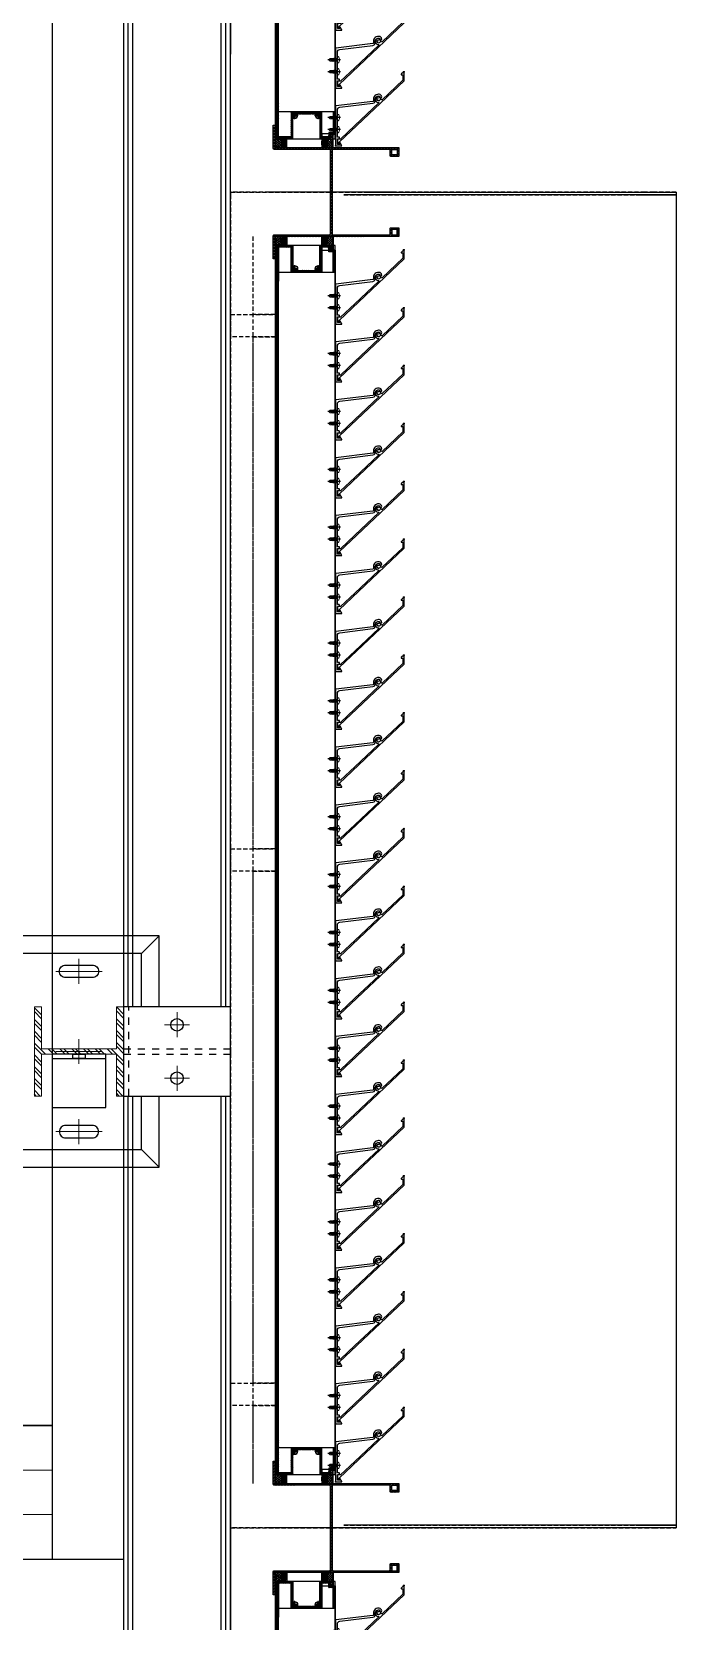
# Model space of a CAD drawing. Header units: millimetres. Extents: x -4391136 to -1798569, y -886572 to -291056.
# Drawn here: x -2494620 to -2493898, y -390521 to -388736 of the extents above; entities that cross this region are included whole.
import ezdxf

# ---------------------------------------------------------------- set-up
doc = ezdxf.new("R2010")
doc.units = ezdxf.units.MM
doc.set_wipeout_variables(frame=1)
for name, pattern in [('CENTER', [50.8, 31.75, -6.35, 6.35, -6.35]), ('XKITLINE00', [0]), ('XKITLINE02', [4, 2, -2]), ('Xref-C-1-PP17-AR-2214-01-B$0$Hidden', [7.1438, 4.7625, -2.3813])]:
    doc.linetypes.add(name, pattern=pattern)
for name, color, linetype in [('000 - STRUCTURE_STEEL_ACCESORIES_HATCH_', 7, 'Continuous'), ('000 - STRUCTURE_STEEL_ACCESORIES_HIDDEN_', 7, 'Continuous'), ('000 - STRUCTURE_STEEL_ACCESORIES_MAIN_COLOR_1', 7, 'Continuous'), ('000 - STRUCTURE_STEEL_FRAMING_CUT_COLOR_4', 7, 'Continuous'), ('000 - STRUCTURE_STEEL_FRAMING_HIDDEN_', 7, 'Continuous'), ('000 - STRUCTURE_STEEL_FRAMING_SUB_COLOR_2', 7, 'Continuous'), ('000 - STRUCTURE_STEEL_FRAMING_WIPEOUT_', 7, 'Continuous'), ('010 - ASPG_ACCESSORIES_MAIN_COLOR_1', 7, 'Continuous'), ('010 - ASPG_EXTR_MAIN_COLOR_2', 7, 'Continuous'), ('010 - ASPG_FRAMING_CUT_COLOR_4', 7, 'Continuous'), ('010 - ASPG_FRAMING_HATCH_', 7, 'Continuous'), ('010 - ASPG_FRAMING_MAIN_COLOR_1', 7, 'Continuous'), ('010 - ASPG_FRAMING_MAIN_COLOR_2', 7, 'Continuous'), ('010 - ASPG_FRAMING_SUB_COLOR_2', 7, 'Continuous'), ('010 - ASPG_FRAMING_WIPEOUT_', 7, 'Continuous'), ('_PP-Dim', 7, 'Continuous'), ('BOLT & SCREW', 7, 'Continuous'), ('Center Line', 7, 'CENTER'), ('Xref-C-1-PP17-AR-2214-01-B$0$A-DETL', 7, 'Continuous'), ('Xref-C-1-PP17-AR-2214-01-B$0$A-DETL-MBND', 7, 'Xref-C-1-PP17-AR-2214-01-B$0$Hidden'), ('Xref-C-1-PP17-AR-2214-01-B$0$A-FLOR-E', 7, 'Continuous'), ('Xref-C-1-PP17-AR-2214-01-B$0$A-FLOR-HRAL', 7, 'Continuous'), ('Xref-C-1-PP17-AR-2214-01-B$0$S-BEAM', 7, 'Continuous'), ('Xref-C-1-PP17-AR-2214-01-B$0$S-COLS', 7, 'Continuous'), ('Xref-C-1-PP17-AR-2214-01-B$0$S-COLS-E', 7, 'Continuous'), ('Xref-C-1-PP17-AR-2214-01-B$0$WALL-E', 7, 'Continuous')]:
    doc.layers.add(name, color=color, linetype=linetype)
for name, color, linetype, plot in [('000 - STRUCTURE_STEEL_FRAMING_DEF_SUB', 7, 'Continuous', False), ('010 - ASPG_EXTR_DEF_SUB', 7, 'Continuous', False), ('010 - ASPG_FASTERN_DEF_SUB', 7, 'Continuous', False), ('010 - ASPG_FRAMING_DEF_SUB', 7, 'Continuous', False)]:
    doc.layers.add(name, color=color, linetype=linetype, plot=plot)
doc.layers.add('12-GRID', color=7, linetype='CENTER', lineweight=13)
doc.layers.add('SCREW', color=7, linetype='Continuous', lineweight=5)
pattern_1 = [(270, (1257419.24324, -520041.6224), (0.65495992507, -1.1344238721), [0.7562825814, -1.5125651628]), (30, (1257419.24324, -520041.6224), (0.65495992936, 1.1344238696), [0.7562825814, -1.5125651628]), (330, (1257419.24324, -520041.6224), (1.30991985442, -2.48e-09), [-1.5125651628, 0.7562825814])]
pattern_2 = [(315, (1257419.4929, -520021.6224), (1.3369313545, 1.3369313545), []), (45, (1257419.4929, -520021.6224), (-1.3369313545, 1.3369313545), [])]
pattern_3 = [(270, (1257419.4425, -520043.9224), (0.65495992507, -1.1344238721), [0.7562825814, -1.5125651628]), (30, (1257419.4425, -520043.9224), (0.65495992936, 1.1344238696), [0.7562825814, -1.5125651628]), (330, (1257419.4425, -520043.9224), (1.30991985442, -2.48e-09), [-1.5125651628, 0.7562825814])]
pattern_4 = [(315, (1257419.1929, -520023.9224), (1.3369313545, 1.3369313545), []), (45, (1257419.1929, -520023.9224), (-1.3369313545, 1.3369313545), [])]

# ---------------------------------------------------------------- blocks, each defined once
blk = doc.blocks.new('Xref-C-1-PP17-AR-2214-01-B$0$DPA_RF_LEDGE - Ledge-27910332-ENTRANCE 2 - LOWER ROOF FLOOR PLAN01-flat-1')
at = {"layer": 'Xref-C-1-PP17-AR-2214-01-B$0$A-DETL-MBND', "color": 7}
for p, q in [((-625, 200), (-625, 600)), ((-625, 600), (-625, 575)), ((-625, 600), (-622, 600)), ((-625, 600), (-622, 600)), ((-622, 575), (-622, 600)), ((-622, 600), (-622, 227)), ((-622, 227), (-622, 600)), ((-622, 600), (-622, 575)), ((-622, 600), (872, 600)), ((-622, 600), (872, 600)), ((-622, 578), (-622, 597)), ((-622, 597), (-622, 227)), ((872, 227), (872, 600)), ((872, 600), (872, 575)), ((872, 600), (875, 600)), ((872, 600), (875, 600)), ((872, 575), (872, 600)), ((872, 600), (872, 227)), ((872, 227), (872, 597)), ((872, 597), (872, 578)), ((875, 575), (875, 600)), ((875, 600), (875, 200)), ((-625, 575), (-625, 565)), ((-622, 555), (-622, 580)), ((-622, 580), (-622, 555)), ((-622, 578), (-622, 557)), ((-622, 557), (-622, 578)), ((-622, 562), (-622, 578)), ((-622, 565), (-622, 575)), ((-622, 575), (-622, 565)), ((872, 555), (872, 580)), ((872, 580), (872, 555)), ((872, 578), (872, 557)), ((872, 557), (872, 578)), ((872, 578), (872, 562)), ((872, 575), (872, 565)), ((872, 565), (872, 575)), ((875, 565), (875, 575)), ((-625, 565), (-625, 100)), ((-622, 227), (-622, 565)), ((-622, 565), (-622, 227)), ((-622, 227), (-622, 562)), ((872, 565), (872, 227)), ((872, 227), (872, 565)), ((872, 562), (872, 227)), ((875, 100), (875, 565)), ((-625, 100), (-625, 200)), ((875, 200), (875, 100)), ((-487.5, 100), (-487.5, 150)), ((-487.5, 150), (-487.5, 125)), ((-462.5, 125), (-462.5, 150)), ((-462.5, 150), (-462.5, 100)), ((112.5, 100), (112.5, 150)), ((112.5, 150), (112.5, 125)), ((137.5, 125), (137.5, 150)), ((137.5, 150), (137.5, 100)), ((712.5, 100.5), (712.5, 150)), ((712.5, 150), (712.5, 125)), ((737.5, 125), (737.5, 150)), ((737.5, 150), (737.5, 100)), ((-575, 125), (-487.5, 125)), ((-575, 125), (825, 125)), ((-462.5, 125), (112.5, 125)), ((137.5, 125), (712.5, 125)), ((737.5, 125), (825, 125)), ((-622, 100), (-625, 100)), ((-625, 100), (-622, 100)), ((620, 100), (-622, 100)), ((-622, 100), (620, 100)), ((-622, 100), (620, 100)), ((-622, 100), (620, 100)), ((-462.5, 100), (-487.5, 100)), ((-487.5, 100), (-462.5, 100)), ((137.5, 100), (112.5, 100)), ((112.5, 100), (137.5, 100)), ((737.5, 100), (720, 100)), ((720, 100), (737.5, 100)), ((872, 100), (720, 100)), ((720, 100), (872, 100)), ((720, 100), (872, 100)), ((720, 100), (872, 100)), ((875, 100), (872, 100)), ((872, 100), (875, 100))]:
    blk.add_line(p, q, dxfattribs=at)
blk = doc.blocks.new('Xref-C-1-PP17-AR-2214-01-B$0$Top Rail Type - Top Rail_Internal_-V59-ENTRANCE 2 - LOWER ROOF FLOOR PLAN01-flat-1')
at = {"layer": 'Xref-C-1-PP17-AR-2214-01-B$0$A-FLOR-HRAL', "color": 7, "lineweight": 9}
for p, q in [((-2733002.7, -495878.9), (-2732952.7, -495878.9)), ((-2733002.7, -495978.9), (-2733002.7, -495878.9)), ((-2732952.7, -495978.9), (-2732952.7, -495878.9)), ((-2733002.7, -497178.9), (-2733002.7, -495978.9)), ((-2732952.7, -497178.9), (-2732952.7, -495978.9)), ((-2734317.7, -497253.9), (-2734317.7, -497303.9)), ((-2734317.7, -497253.9), (-2734217.7, -497253.9)), ((-2734217.7, -497253.9), (-2733077.7, -497253.9)), ((-2734317.7, -497303.9), (-2734217.7, -497303.9)), ((-2734217.7, -497303.9), (-2733077.7, -497303.9))]:
    blk.add_line(p, q, dxfattribs=at)
for radius in [125, 75]:
    blk.add_arc((-2733077.7, -497178.9), radius, 270, 0, dxfattribs=at)
blk = doc.blocks.new('Xref-C-1-PP17-AR-2214-01-B$0$H-Wide Flange-Column - H100x100x17_2-V85-ENTRANCE 2 - LOWER ROOF FLOOR PLAN01-flat-1')
at = {"layer": 'Xref-C-1-PP17-AR-2214-01-B$0$S-COLS-E', "lineweight": 9}
h = blk.add_hatch(dxfattribs=at)
h.set_pattern_fill('ACET-2D-FP_44', angle=180, style=0, pattern_type=2)
h.set_pattern_definition([(45, (2733142.74, 495728.44), (-251.44717, 251.44717), []), (45, (2733142.74, 496109.44), (-251.44717, 251.44717), [])])
h.paths.add_polyline_path([(-50, -42), (-50, -50), (50, -50), (50, -42), (13, -42), (5.9, -39.1), (3, -32), (3, 32), (5.9, 39.1), (13, 42), (50, 42), (50, 50), (-50, 50), (-50, 42), (-13, 42), (-5.9, 39.1), (-3, 32), (-3, -32), (-5.9, -39.1), (-13, -42)])
at = {"layer": 'Xref-C-1-PP17-AR-2214-01-B$0$S-COLS', "color": 7}
for p, q in [((50, 50), (-50, 50)), ((-50, 50), (-50, 42)), ((-50, 42), (-13, 42)), ((13, 42), (50, 42)), ((50, 42), (50, 50)), ((-3, 32), (-3, -32)), ((3, -32), (3, 32)), ((-13, -42), (-50, -42)), ((-50, -42), (-50, -50)), ((-50, -50), (50, -50)), ((50, -42), (13, -42)), ((50, -50), (50, -42))]:
    blk.add_line(p, q, dxfattribs=at)
for centre, start, end in [((-13, 32), 0, 90), ((13, 32), 90, 180), ((-13, -32), 270, 0), ((13, -32), 180, 270)]:
    blk.add_arc(centre, 10, start, end, dxfattribs=at)
blk = doc.blocks.new('Xref-C-1-PP17-AR-2214-01-B$0$H-Wide Flange-Column - H100x100x17_2-V84-ENTRANCE 2 - LOWER ROOF FLOOR PLAN01-flat-1')
at = {"layer": 'Xref-C-1-PP17-AR-2214-01-B$0$S-COLS-E', "lineweight": 9}
h = blk.add_hatch(dxfattribs=at)
h.set_pattern_fill('ACET-2D-FP_43', angle=180, style=0, pattern_type=2)
h.set_pattern_definition([(45, (2734642.74, 495728.44), (-251.44717, 251.44717), []), (45, (2734642.74, 496109.44), (-251.44717, 251.44717), [])])
h.paths.add_polyline_path([(-50, -42), (-50, -50), (50, -50), (50, -42), (13, -42), (5.9, -39.1), (3, -32), (3, 32), (5.9, 39.1), (13, 42), (50, 42), (50, 50), (-50, 50), (-50, 42), (-13, 42), (-5.9, 39.1), (-3, 32), (-3, -32), (-5.9, -39.1), (-13, -42)])
at = {"layer": 'Xref-C-1-PP17-AR-2214-01-B$0$S-COLS', "color": 7}
for p, q in [((50, 50), (-50, 50)), ((-50, 50), (-50, 42)), ((-50, 42), (-13, 42)), ((13, 42), (50, 42)), ((50, 42), (50, 50)), ((-3, 32), (-3, -32)), ((3, -32), (3, 32)), ((-13, -42), (-50, -42)), ((-50, -42), (-50, -50)), ((-50, -50), (50, -50)), ((50, -42), (13, -42)), ((50, -50), (50, -42))]:
    blk.add_line(p, q, dxfattribs=at)
for centre, start, end in [((-13, 32), 0, 90), ((13, 32), 90, 180), ((-13, -32), 270, 0), ((13, -32), 180, 270)]:
    blk.add_arc(centre, 10, start, end, dxfattribs=at)
blk = doc.blocks.new('W-1-PP17-ENT2_REV00_20260526-152612_EX_LOPF-1')
at = {"layer": 'Xref-C-1-PP17-AR-2214-01-B$0$A-DETL', "color": 7, "lineweight": 25}
for p, q in [((1120, -5705), (1470, -5705)), ((1470, -5705), (1470, -7205)), ((1470, -7205), (1120, -7205))]:
    blk.add_line(p, q, dxfattribs=at)
at = {"layer": 'Xref-C-1-PP17-AR-2214-01-B$0$A-DETL-MBND', "color": 7}
blk.add_line((970, -8450), (970, -7050), dxfattribs=at)
at = {"layer": 'Xref-C-1-PP17-AR-2214-01-B$0$A-FLOR-E', "color": 7}
for p, q in [((770, -500), (770, -7090)), ((970, -6950), (970, -5550)), ((970, -7050), (970, -7240)), ((770, -7090), (-580, -7090)), ((-5300, -7240), (970, -7240))]:
    blk.add_line(p, q, dxfattribs=at)
at = {"layer": 'Xref-C-1-PP17-AR-2214-01-B$0$S-BEAM', "color": 7}
for p, q in [((970, -6950), (970, -5550)), ((970, -7050), (970, -8450))]:
    blk.add_line(p, q, dxfattribs=at)
at = {"layer": 'Xref-C-1-PP17-AR-2214-01-B$0$WALL-E', "color": 7}
for p, q in [((770, -500), (770, -7240)), ((970, -6950), (970, -5550)), ((970, -7050), (970, -8450)), ((-580, -7090), (770, -7090)), ((-730, -7240), (970, -7240))]:
    blk.add_line(p, q, dxfattribs=at)
at = {"color": 7, "rotation": 270}
for name, p in [('Xref-C-1-PP17-AR-2214-01-B$0$H-Wide Flange-Column - H100x100x17_2-V84-ENTRANCE 2 - LOWER ROOF FLOOR PLAN01-flat-1', (920.5, -5500)), ('Xref-C-1-PP17-AR-2214-01-B$0$DPA_RF_LEDGE - Ledge-27910332-ENTRANCE 2 - LOWER ROOF FLOOR PLAN01-flat-1', (870, -6330)), ('Xref-C-1-PP17-AR-2214-01-B$0$Top Rail Type - Top Rail_Internal_-V59-ENTRANCE 2 - LOWER ROOF FLOOR PLAN01-flat-1', (496648.9, -2740142.7)), ('Xref-C-1-PP17-AR-2214-01-B$0$H-Wide Flange-Column - H100x100x17_2-V85-ENTRANCE 2 - LOWER ROOF FLOOR PLAN01-flat-1', (920.5, -7000))]:
    blk.add_blockref(name, p, dxfattribs=at)
blk = doc.blocks.new('*U1999')
at = {"color": 7}
blk.add_wipeout([(0, 0), (9350, 0), (9350, 119.925), (0, 119.925)], dxfattribs=at).dxf.layer = '010 - ASPG_FRAMING_WIPEOUT_'
at = {"layer": '010 - ASPG_FRAMING_MAIN_COLOR_1', "color": 7}
for p, q in [((9350, 119.925), (0, 119.925)), ((0, 114.85), (9350, 114.85)), ((0, 109.54), (9350, 109.54)), ((0, 10.385), (9350, 10.385)), ((0, 5.31), (9350, 5.31)), ((0, 0), (9350, 0))]:
    blk.add_line(p, q, dxfattribs=at)
blk = doc.blocks.new('*U3395')
at = {"layer": '12-GRID', "color": 7, "linetype": 'CENTER'}
for p, q in [((0, -6.2), (0, 2.2)), ((-4.2, -2), (4.2, -2))]:
    blk.add_line(p, q, dxfattribs=at)
at = {"layer": 'BOLT & SCREW', "color": 7}
for p, q in [((-0.6, -1.8), (-1.8, -1.6)), ((-0.6, -2.2), (-1.8, -2.4)), ((-0.5, -1.8), (-0.9, -1.6)), ((-0.5, -2.2), (-0.9, -2.4)), ((-0.2, -1.4), (-0.4, -0.2)), ((-0.2, -1.5), (-0.4, -1.1)), ((-0.2, -2.5), (-0.4, -2.9)), ((-0.2, -2.6), (-0.4, -3.8)), ((0.2, -1.4), (0.4, -0.2)), ((0.2, -1.5), (0.4, -1.1)), ((0.4, -2.9), (0.2, -2.5)), ((0.2, -2.6), (0.4, -3.8)), ((0.5, -1.8), (0.9, -1.6)), ((0.5, -2.2), (0.9, -2.4)), ((0.6, -1.8), (1.8, -1.6)), ((0.6, -2.2), (1.8, -2.4))]:
    blk.add_line(p, q, dxfattribs=at)
for points in [[(-1.8, -1.6), (-0.9, -1.6, 0.414214), (-0.4, -1.1), (-0.4, -0.2), (0.4, -0.2), (0.4, -1.1, 0.414214), (0.9, -1.6), (1.8, -1.6), (1.8, -2.4), (0.9, -2.4, 0.414214), (0.4, -2.9), (0.4, -3.8), (-0.4, -3.8), (-0.4, -2.9, 0.414214), (-0.9, -2.4), (-1.8, -2.4)], [(0.2, -2.5, -0.414214), (0.5, -2.2), (0.6, -2.2), (0.6, -1.8), (0.5, -1.8, -0.414214), (0.2, -1.5), (0.2, -1.4), (-0.2, -1.4), (-0.2, -1.5, -0.414214), (-0.5, -1.8), (-0.6, -1.8), (-0.6, -2.2), (-0.5, -2.2, -0.414214), (-0.2, -2.5), (-0.2, -2.6), (0.2, -2.6)]]:
    blk.add_lwpolyline(points, format="xyb", close=True, dxfattribs=at)
blk.add_circle((0, -2), 3.5, dxfattribs=at)
blk = doc.blocks.new('000_ASPG_TYP_FILES_20260218-010703_FRAME_EXTR_')
at = {"layer": '010 - ASPG_FRAMING_HATCH_'}
h = blk.add_hatch(dxfattribs=at)
h.set_pattern_fill('ANSI32', scale=0.1, angle=180)
edge = h.paths.add_edge_path()
edge.add_line((2, 16), (2, 2))
edge.add_line((2, 2), (39.7, 2))
edge.add_arc((39.7, 1.7), 0.3, 0, 90, ccw=False)
edge.add_line((40, 1.7), (40, 0.3))
edge.add_arc((39.7, 0.3), 0.3, -90, 0, ccw=False)
edge.add_line((39.7, 0), (0.3, 0))
edge.add_arc((0.3, 0.3), 0.3, 180, 270, ccw=False)
edge.add_line((0, 0.3), (0, 17.7))
edge.add_arc((0.3, 17.7), 0.3, 90, 180, ccw=False)
edge.add_line((0.3, 18), (22.6, 18))
edge.add_arc((22.6, 18.5), 0.5, 270, 380.2095)
edge.add_arc((26.2, 19.8), 3.35, 182.0638, 200.2095, ccw=False)
edge.add_arc((23.6, 19.7), 0.76, 2.0638, 182.0638, ccw=False)
edge.add_arc((26.2, 19.8), 1.83, 182.0638, 447.9362)
edge.add_arc((26.3, 22.4), 0.76, 87.9362, 267.9362, ccw=False)
edge.add_arc((26.2, 19.8), 3.35, 69.7905, 87.9362, ccw=False)
edge.add_arc((27.5, 23.4), 0.5, 249.7905, 360)
edge.add_line((28, 23.4), (28, 26.7))
edge.add_line((28, 26.7), (28.5, 27.2))
edge.add_line((28.5, 27.2), (28, 27.7))
edge.add_line((28, 27.7), (28, 38.6))
edge.add_line((28, 38.6), (28.5, 39.1))
edge.add_line((28.5, 39.1), (28, 39.6))
edge.add_line((28, 39.6), (28, 42.9))
edge.add_arc((27.5, 42.9), 0.5, 0, 110.2095)
edge.add_arc((26.2, 46.5), 3.35, 272.0638, 290.2095, ccw=False)
edge.add_arc((26.3, 43.9), 0.76, 92.0638, 272.0638, ccw=False)
edge.add_arc((26.2, 46.5), 1.83, 272.0638, 537.9362)
edge.add_arc((23.6, 46.6), 0.76, 177.9362, 357.9362, ccw=False)
edge.add_arc((26.2, 46.5), 3.35, 159.7905, 177.9362, ccw=False)
edge.add_arc((22.6, 47.8), 0.5, 339.7905, 450)
edge.add_line((22.6, 48.3), (0.3, 48.3))
edge.add_arc((0.3, 48.6), 0.3, 180, 270, ccw=False)
edge.add_line((0, 48.6), (0, 60))
edge.add_arc((0.3, 60), 0.3, 90, 180, ccw=False)
edge.add_line((0.3, 60.3), (5, 60.3))
edge.add_line((5, 60.3), (5, 65))
edge.add_arc((5.3, 65), 0.3, 90, 180, ccw=False)
edge.add_line((5.3, 65.3), (30, 65.3))
edge.add_line((30, 65.3), (30, 63.6))
edge.add_arc((29.7, 63.6), 0.3, -90, 0, ccw=False)
edge.add_line((29.7, 63.3), (7.3, 63.3))
edge.add_arc((7.3, 63), 0.3, 90, 180)
edge.add_line((7, 63), (7, 58.3))
edge.add_line((7, 58.3), (2.3, 58.3))
edge.add_arc((2.3, 58), 0.3, 90, 180)
edge.add_line((2, 58), (2, 50.6))
edge.add_arc((2.3, 50.6), 0.3, 180, 270)
edge.add_line((2.3, 50.3), (29.7, 50.3))
edge.add_arc((29.7, 50), 0.3, 0, 90, ccw=False)
edge.add_line((30, 50), (30, 26.7))
edge.add_line((30, 26.7), (30, 16.3))
edge.add_arc((29.7, 16.3), 0.3, -90, 0, ccw=False)
edge.add_line((29.7, 16), (2, 16))
at = {"layer": '010 - ASPG_FRAMING_CUT_COLOR_4', "color": 7}
blk.add_lwpolyline([(2, 16), (2, 2), (39.7, 2, -0.414214), (40, 1.7), (40, 0.3, -0.414214), (39.7, 0), (0.3, 0, -0.414214), (0, 0.3), (0, 17.7, -0.414214), (0.3, 18), (22.6, 18, 0.52173), (23, 18.7, -0.079342), (22.8, 19.7, -1), (24.3, 19.8, 2.296346), (26.2, 21.7, -1), (26.3, 23.2, -0.079342), (27.3, 23, 0.52173), (28, 23.4), (28, 26.7), (28.5, 27.2), (28, 27.7), (28, 38.6), (28.5, 39.1), (28, 39.6), (28, 42.9, 0.52173), (27.3, 43.3, -0.079342), (26.3, 43.1, -1), (26.2, 44.6, 2.296346), (24.3, 46.5, -1), (22.8, 46.6, -0.079342), (23, 47.6, 0.52173), (22.6, 48.3), (0.3, 48.3, -0.414214), (0, 48.6), (0, 60, -0.414214), (0.3, 60.3), (5, 60.3), (5, 65, -0.414214), (5.3, 65.3), (30, 65.3), (30, 63.6, -0.414214), (29.7, 63.3), (7.3, 63.3, 0.414214), (7, 63), (7, 58.3), (2.3, 58.3, 0.414214), (2, 58), (2, 50.6, 0.414214), (2.3, 50.3), (29.7, 50.3, -0.414214), (30, 50), (30, 26.7), (30, 16.3, -0.414214), (29.7, 16)], format="xyb", close=True, dxfattribs=at)
at = {"color": 7}
for p in [(26.2, 48.5), (26.2, 21.8)]:
    blk.add_blockref('*U3395', p, dxfattribs=at)
blk = doc.blocks.new('*U3397')
at = {"layer": '010 - ASPG_FRAMING_HATCH_', "transparency": 33554585}
h = blk.add_hatch(dxfattribs=at)
h.set_pattern_fill('ANSI32', scale=0.25)
edge = h.paths.add_edge_path()
edge.add_line((2, -50), (2, -75))
edge.add_line((2, -75), (0, -75))
edge.add_line((0, -75), (0, -49))
edge.add_arc((1, -49), 1, 90, 180, ccw=False)
edge.add_line((1, -48), (63, -48))
edge.add_arc((63, -47), 1, 270, 360)
edge.add_line((64, -47), (64, 47))
edge.add_arc((63, 47), 1, 0, 90)
edge.add_line((63, 48), (1, 48))
edge.add_arc((1, 49), 1, 180, 270, ccw=False)
edge.add_line((0, 49), (0, 75))
edge.add_line((0, 75), (2, 75))
edge.add_line((2, 75), (2, 50))
edge.add_line((2, 50), (141, 50))
edge.add_line((141, 50), (141, 41))
edge.add_arc((140, 41), 1, 270, 360, ccw=False)
edge.add_line((140, 40), (132, 40))
edge.add_arc((132, 41), 1, 180, 270, ccw=False)
edge.add_line((131, 41), (131, 47))
edge.add_arc((130, 47), 1, 0, 90)
edge.add_line((130, 48), (67, 48))
edge.add_arc((67, 47), 1, 90, 180)
edge.add_line((66, 47), (66, -47))
edge.add_arc((67, -47), 1, 180, 270)
edge.add_line((67, -48), (130, -48))
edge.add_arc((130, -47), 1, 270, 360)
edge.add_line((131, -47), (131, -41))
edge.add_arc((132, -41), 1, 90, 180, ccw=False)
edge.add_line((132, -40), (140, -40))
edge.add_arc((140, -41), 1, 0, 90, ccw=False)
edge.add_line((141, -41), (141, -50))
edge.add_line((141, -50), (2, -50))
h.paths.add_polyline_path([(139, 48), (139, 42), (133, 42), (133, 48)], flags=16)
h.paths.add_polyline_path([(139, -48), (139, -42), (133, -42), (133, -48)], flags=16)
at = {"layer": '010 - ASPG_FRAMING_HATCH_'}
h = blk.add_hatch(dxfattribs=at)
h.set_pattern_fill('ANSI37', scale=0.595498, angle=-90)
h.set_pattern_definition(pattern_4)
edge = h.paths.add_edge_path()
edge.add_ellipse((11.5, 55), major_axis=(0, -5), ratio=0.644482, start_angle=180, end_angle=360, ccw=False)
edge.add_line((11.5, 60), (2, 60))
edge.add_arc((-7.9, 55), 11.1, -26.7963, 26.7963, ccw=False)
edge.add_line((2, 50), (11.5, 50))
h = blk.add_hatch(dxfattribs=at)
h.set_pattern_fill('HONEY', scale=0.238199, angle=-90)
h.set_pattern_definition(pattern_3)
edge = h.paths.add_edge_path()
edge.add_ellipse((11.8, 55), major_axis=(0, -5), ratio=0.644482, start_angle=0, end_angle=360, ccw=False)
h = blk.add_hatch(dxfattribs=at)
h.set_pattern_fill('HONEY', scale=0.238199, angle=-90)
h.set_pattern_definition(pattern_1)
edge = h.paths.add_edge_path()
edge.add_ellipse((57.5, 55), major_axis=(0, -5), ratio=0.644482, start_angle=0, end_angle=360)
h = blk.add_hatch(dxfattribs=at)
h.set_pattern_fill('ANSI37', scale=0.595498, angle=-90)
h.set_pattern_definition(pattern_2)
edge = h.paths.add_edge_path()
edge.add_ellipse((57.8, 55), major_axis=(0, -5), ratio=0.644482, start_angle=0, end_angle=180)
edge.add_line((57.8, 60), (62, 60))
edge.add_arc((62, 60.3), 0.3, -90, 0)
edge.add_line((62.3, 60.3), (62.3, 61))
edge.add_line((62.3, 61), (61.8, 61.5))
edge.add_line((61.8, 61.5), (62.3, 62))
edge.add_line((62.3, 62), (61.8, 62.5))
edge.add_line((61.8, 62.5), (62.3, 63))
edge.add_line((62.3, 63), (61.8, 63.5))
edge.add_line((61.8, 63.5), (62.3, 64))
edge.add_line((62.3, 64), (62.3, 65))
edge.add_line((62.3, 65), (63.3, 65))
edge.add_line((63.3, 65), (63.8, 65.5))
edge.add_line((63.8, 65.5), (64.3, 65))
edge.add_line((64.3, 65), (64.8, 65.5))
edge.add_line((64.8, 65.5), (65.3, 65))
edge.add_line((65.3, 65), (65.8, 65.5))
edge.add_line((65.8, 65.5), (66.3, 65))
edge.add_line((66.3, 65), (67, 65))
edge.add_arc((67, 65.3), 0.3, -90, 0)
edge.add_line((67.3, 65.3), (67.3, 60))
edge.add_arc((77.2, 55), 11.1, 153.2037, 206.7963)
edge.add_line((67.3, 50), (57.8, 50))
h = blk.add_hatch(dxfattribs=at)
h.set_pattern_fill('ANSI37', scale=0.595498, angle=-90)
h.set_pattern_definition(pattern_4)
edge = h.paths.add_edge_path()
edge.add_ellipse((11.5, -55), major_axis=(0, 5), ratio=0.644482, start_angle=0, end_angle=180)
edge.add_line((11.5, -60), (2, -60))
edge.add_arc((-7.9, -55), 11.1, 333.2037, 386.7963)
edge.add_line((2, -50), (11.5, -50))
h = blk.add_hatch(dxfattribs=at)
h.set_pattern_fill('HONEY', scale=0.238199, angle=-90)
h.set_pattern_definition(pattern_3)
edge = h.paths.add_edge_path()
edge.add_ellipse((11.8, -55), major_axis=(0, 5), ratio=0.644482, start_angle=0, end_angle=360)
h = blk.add_hatch(dxfattribs=at)
h.set_pattern_fill('HONEY', scale=0.238199, angle=-90)
h.set_pattern_definition(pattern_1)
edge = h.paths.add_edge_path()
edge.add_ellipse((57.5, -55), major_axis=(0, 5), ratio=0.644482, start_angle=0, end_angle=360, ccw=False)
h = blk.add_hatch(dxfattribs=at)
h.set_pattern_fill('ANSI37', scale=0.595498, angle=-90)
h.set_pattern_definition(pattern_2)
edge = h.paths.add_edge_path()
edge.add_ellipse((57.8, -55), major_axis=(0, 5), ratio=0.644482, start_angle=180, end_angle=360, ccw=False)
edge.add_line((57.8, -60), (62, -60))
edge.add_arc((62, -60.3), 0.3, 360, 450, ccw=False)
edge.add_line((62.3, -60.3), (62.3, -61))
edge.add_line((62.3, -61), (61.8, -61.5))
edge.add_line((61.8, -61.5), (62.3, -62))
edge.add_line((62.3, -62), (61.8, -62.5))
edge.add_line((61.8, -62.5), (62.3, -63))
edge.add_line((62.3, -63), (61.8, -63.5))
edge.add_line((61.8, -63.5), (62.3, -64))
edge.add_line((62.3, -64), (62.3, -65))
edge.add_line((62.3, -65), (63.3, -65))
edge.add_line((63.3, -65), (63.8, -65.5))
edge.add_line((63.8, -65.5), (64.3, -65))
edge.add_line((64.3, -65), (64.8, -65.5))
edge.add_line((64.8, -65.5), (65.3, -65))
edge.add_line((65.3, -65), (65.8, -65.5))
edge.add_line((65.8, -65.5), (66.3, -65))
edge.add_line((66.3, -65), (67, -65))
edge.add_arc((67, -65.3), 0.3, 360, 450, ccw=False)
edge.add_line((67.3, -65.3), (67.3, -60))
edge.add_arc((77.2, -55), 11.1, 153.2037, 206.7963, ccw=False)
edge.add_line((67.3, -50), (57.8, -50))
at = {"layer": '010 - ASPG_FASTERN_DEF_SUB', "color": 7}
blk.add_point((0, 0), dxfattribs=at)
at = {"layer": '010 - ASPG_FRAMING_CUT_COLOR_4', "color": 7}
blk.add_lwpolyline([(2, -50), (2, -75), (0, -75), (0, -49, -0.414214), (1, -48), (63, -48, 0.414214), (64, -47), (64, 47, 0.414214), (63, 48), (1, 48, -0.414214), (0, 49), (0, 75), (2, 75), (2, 50), (141, 50), (141, 41, -0.414214), (140, 40), (132, 40, -0.414214), (131, 41), (131, 47, 0.414214), (130, 48), (67, 48, 0.414214), (66, 47), (66, -47, 0.414214), (67, -48), (130, -48, 0.414214), (131, -47), (131, -41, -0.414214), (132, -40), (140, -40, -0.414214), (141, -41), (141, -50)], format="xyb", close=True, dxfattribs=at)
for points in [[(139, 48), (139, 42), (133, 42), (133, 48)], [(139, -48), (139, -42), (133, -42), (133, -48)]]:
    blk.add_lwpolyline(points, close=True, dxfattribs=at)
at = {"layer": '010 - ASPG_FRAMING_DEF_SUB', "color": 7, "transparency": 33554508}
blk.add_line((136.5, 0), (-4.5, 0), dxfattribs=at)
at = {"layer": '010 - ASPG_FRAMING_DEF_SUB', "color": 7, "transparency": 33554457}
for points in [[(2, 50), (15, 50), (15, 60), (2, 60)], [(54.3, 50), (67.3, 50), (67.3, 65.5), (54.3, 65.5)], [(2, -50), (15, -50), (15, -60), (2, -60)], [(54.3, -50), (67.3, -50), (67.3, -65.5), (54.3, -65.5)]]:
    blk.add_lwpolyline(points, close=True, dxfattribs=at)
at = {"layer": '010 - ASPG_FRAMING_SUB_COLOR_2', "color": 7}
for points in [[(11.8, 50), (2, 50, 0.238199), (2, 60), (11.8, 60)], [(57.5, 50), (67.3, 50, -0.238199), (67.3, 60), (67.3, 65.3, -0.414214), (67, 65), (66.3, 65), (65.8, 65.5), (65.3, 65), (64.8, 65.5), (64.3, 65), (63.8, 65.5), (63.3, 65), (62.3, 65), (62.3, 64), (61.8, 63.5), (62.3, 63), (61.8, 62.5), (62.3, 62), (61.8, 61.5), (62.3, 61), (62.3, 60.3, -0.414214), (62, 60), (57.5, 60)], [(11.8, -50), (2, -50, -0.238199), (2, -60), (11.8, -60)], [(57.5, -50), (67.3, -50, 0.238199), (67.3, -60), (67.3, -65.3, 0.414214), (67, -65), (66.3, -65), (65.8, -65.5), (65.3, -65), (64.8, -65.5), (64.3, -65), (63.8, -65.5), (63.3, -65), (62.3, -65), (62.3, -64), (61.8, -63.5), (62.3, -63), (61.8, -62.5), (62.3, -62), (61.8, -61.5), (62.3, -61), (62.3, -60.3, 0.414214), (62, -60), (57.5, -60)]]:
    blk.add_lwpolyline(points, format="xyb", dxfattribs=at)
at = {"layer": '010 - ASPG_FRAMING_SUB_COLOR_2', "color": 7, "extrusion": (0, 0, -1)}
for centre, major_axis in [((11.8, 55), (0, -5)), ((57.5, -55), (0, 5))]:
    blk.add_ellipse(centre, major_axis=major_axis, ratio=0.644482, dxfattribs=at)
at = {"layer": '010 - ASPG_FRAMING_SUB_COLOR_2', "color": 7}
for centre, major_axis in [((57.5, 55), (0, -5)), ((11.8, -55), (0, 5))]:
    blk.add_ellipse(centre, major_axis=major_axis, ratio=0.644482, dxfattribs=at)
blk = doc.blocks.new('PZG35-9D5')
at = {"layer": 'Center Line', "color": 7}
blk.add_line((0, 3.7), (0, -10.5), dxfattribs=at)
at = {"layer": 'SCREW', "color": 7}
for p, q in [((-1.4, 0), (-1.4, -1.1)), ((1.4, 0), (1.4, -0.6)), ((-1.9, -1.4), (1.9, -0.9)), ((-1.9, -1.4), (-1.4, -1.1)), ((-1.9, -1.4), (-1.4, -1.7)), ((-1.9, -2.7), (1.9, -2.2)), ((-1.9, -2.7), (-1.4, -2.4)), ((-1.9, -2.7), (-1.4, -3)), ((-1.9, -4), (-1.4, -3.7)), ((-1.9, -4), (-1, -3.9)), ((-1.9, -4), (-1.4, -4.3)), ((-1.4, -1.1), (1.4, -0.6)), ((-1.4, -1.7), (1.4, -1.2)), ((-1.4, -1.7), (-1.4, -2.4)), ((-1.4, -2.4), (1.4, -1.9)), ((-1.4, -3), (1.4, -2.5)), ((-1.4, -3), (-1.4, -3.7)), ((-1.4, -3.7), (-0.8, -3.6)), ((-1.4, -4.3), (-1.4, -8.1)), ((-1.4, -4.3), (-1.2, -4.3)), ((0, -9.5), (-1.4, -8.1)), ((0, -9.5), (1.4, -8.1)), ((0.6, -3.3), (1.4, -3.2)), ((0.7, -3.7), (1.9, -3.5)), ((0.7, -3.9), (1.4, -3.8)), ((0.7, -4.6), (1.4, -4.5)), ((0.7, -5), (1.9, -4.8)), ((0.7, -5.2), (1.4, -5.1)), ((1.9, -0.9), (1.4, -0.6)), ((1.9, -0.9), (1.4, -1.2)), ((1.4, -1.2), (1.4, -1.9)), ((1.9, -2.2), (1.4, -1.9)), ((1.9, -2.2), (1.4, -2.5)), ((1.4, -2.5), (1.4, -3.2)), ((1.9, -3.5), (1.4, -3.2)), ((1.9, -3.5), (1.4, -3.8)), ((1.4, -3.8), (1.4, -4.5)), ((1.9, -4.8), (1.4, -4.5)), ((1.9, -4.8), (1.4, -5.1)), ((1.4, -5.1), (1.4, -8.1))]:
    blk.add_line(p, q, dxfattribs=at)
blk.add_lwpolyline([(0, -9.5), (0.7, -5.2), (0.7, -3.6, 0.417657), (0.4, -3.3, 0.108102), (-0.8, -3.6), (-1.4, -4.7)], format="xyb", dxfattribs=at)
blk = doc.blocks.new('*U3396')
at = {"layer": 'SCREW', "color": 7}
blk.add_lwpolyline([(3, 1.8, 0.09906), (0.8, 2.5), (0.8, 2.3), (-0.8, 2.3), (-0.8, 2.5, 0.09906), (-3, 1.8, 0.266588), (-3.5, 1), (-3.5, 0.2, 0.414214), (-3.3, 0), (3.3, 0, 0.414214), (3.5, 0.2), (3.5, 1, 0.266588)], format="xyb", close=True, dxfattribs=at)
blk.add_blockref('PZG35-9D5', (0, 0), dxfattribs=at)
blk = doc.blocks.new('*U3399')
at = {"color": 7}
blk.add_point((0, 0), dxfattribs=at)
at = {"layer": '010 - ASPG_ACCESSORIES_MAIN_COLOR_1', "color": 7}
blk.add_lwpolyline([(-39.7, -0.6, 0.414214), (-40, -0.9), (-40, -7.4, 0.57735), (-39.7, -7.6), (-36.6, -5.8, 0.767327), (-36.8, -5.3), (-37.9, -5.3, -0.414214), (-38.2, -5), (-38.2, -2.8, -0.414214), (-38, -2.6), (-32.2, -2.6, -0.388879), (-32, -2.8), (-31.8, -4.3, 0.388879), (-31.3, -4.8), (-30.3, -4.8, 0.414214), (-30, -4.5), (-30, -2.9, -0.414214), (-29.7, -2.6), (0.4, -2.6, -0.378969), (3.4, -5.2), (8, -42.5, 0.446593), (11.6, -45.1, -0.489802), (16.1, -48.7), (16.1, -49.4, -0.18248), (15.8, -50, -0.267949), (15.3, -50.2, 1.122115), (15.1, -52.3, 0.405004), (18.1, -49.4), (18.1, -48.7, 0.489805), (11.2, -43.1, -0.446597), (9.9, -42.3), (4.9, -0.8, 0.364176), (4.6, -0.6)], format="xyb", close=True, dxfattribs=at)
at = {"layer": '010 - ASPG_EXTR_DEF_SUB', "color": 7}
for p in [(-40, -0.5), (43.4, -76.9), (43.4, -77.5)]:
    blk.add_point(p, dxfattribs=at)
at = {"layer": '010 - ASPG_EXTR_MAIN_COLOR_2', "color": 7}
blk.add_lwpolyline([(11.4, -48.2), (11.5, -47.4), (12.2, -47.6), (12.3, -46.8, -0.535538), (14.2, -49.2, 0.991572), (15.7, -49.6, 1.157025), (8.8, -48.8, -0.688558), (8.3, -49), (-17.1, -22.2), (-32.3, -6.1), (-32.3, -2.9, 0.414312), (-32.6, -2.6), (-37.5, -2.6, 0.414116), (-37.8, -2.9), (-37.8, -4.3, 0.414214), (-37.5, -4.6), (-36, -4.6, -0.205895), (-35.8, -4.7), (33.2, -77.5), (43.1, -77.5, 0.668179), (43.4, -77), (40.5, -74.2, 0.668179), (40, -74.4), (40, -76), (33.9, -76), (11.9, -52.8, -0.558354), (12.1, -52, 0.766275), (12, -50.4, -0.438583), (10.7, -48.1)], format="xyb", close=True, dxfattribs=at)
at = {"layer": 'SCREW', "color": 7, "rotation": 180}
for p in [(-21.6, -2.5), (-8.2, -2.5)]:
    blk.add_blockref('*U3396', p, dxfattribs=at)
blk = doc.blocks.new('*U3050')
at = {"color": 7}
blk.add_wipeout([(1440, 4), (60, 4), (60, 69.3), (1440, 69.3)], dxfattribs=at).dxf.layer = '010 - ASPG_FRAMING_WIPEOUT_'
blk.add_point((60, 69.5), dxfattribs=at)
at = {"layer": '010 - ASPG_FRAMING_MAIN_COLOR_2', "color": 7}
blk.add_lwpolyline([(1410, 69.3), (90, 69.3), (90, 6), (1410, 6)], close=True, dxfattribs=at)
at = {"layer": '010 - ASPG_FRAMING_SUB_COLOR_2', "color": 7}
for points in [[(1440, 4), (60, 4), (60, 69.3), (1440, 69.3)], [(60, 2), (60, 4), (1440, 4), (1440, 2)]]:
    blk.add_lwpolyline(points, close=True, dxfattribs=at)
at = {"color": 7, "xscale": -1, "rotation": 180}
for p in [(91.8, 69.3), (156.8, 69.3), (221.8, 69.3), (286.8, 69.3), (351.8, 69.3), (416.8, 69.3), (481.8, 69.3), (546.8, 69.3), (611.8, 69.3), (676.8, 69.3), (741.8, 69.3), (806.8, 69.3), (871.8, 69.3), (936.8, 69.3), (1001.8, 69.3), (1066.8, 69.3), (1131.8, 69.3), (1196.8, 69.3), (1261.8, 69.3), (1326.8, 69.3), (1391.8, 69.3)]:
    blk.add_blockref('*U3399', p, dxfattribs=at)
at = {"color": 7, "transparency": 33554559, "xscale": -1, "rotation": 270}
for p in [(0, 0), (1500, 0)]:
    blk.add_blockref('*U3397', p, dxfattribs=at)
at = {"color": 7}
blk.add_blockref('000_ASPG_TYP_FILES_20260218-010703_FRAME_EXTR_', (60, 4), dxfattribs=at)
at = {"color": 7, "xscale": -1}
blk.add_blockref('000_ASPG_TYP_FILES_20260218-010703_FRAME_EXTR_', (1440, 4), dxfattribs=at)
blk = doc.blocks.new('000_ASPG_TYP_FILES_STRUCTURE_STEEL_BK')
at = {"layer": '000 - STRUCTURE_STEEL_ACCESORIES_HIDDEN_', "color": 7}
blk.add_lwpolyline([(0, 7), (5, 7), (5, -7), (0, -7)], close=True, dxfattribs=at)
at = {"layer": '000 - STRUCTURE_STEEL_ACCESORIES_MAIN_COLOR_1', "color": 7}
for points in [[(0, -30), (60, -30), (60, 30), (0, 30)], [(0, -30), (5, -30), (5, 30), (0, 30)]]:
    blk.add_lwpolyline(points, close=True, dxfattribs=at)
blk = doc.blocks.new('000_CKST_FAMELINE_STEEL_STRUCTURE-COLUMN_TOP_VIEW')
at = {"layer": '000 - STRUCTURE_STEEL_FRAMING_DEF_SUB', "color": 7, "linetype": 'XKITLINE00', "lineweight": 0}
for p, q in [((26, 90), (-26, 90)), ((0, 76), (0, 104)), ((0, 14), (0, -14)), ((26, 0), (-26, 0)), ((0, -76), (0, -104)), ((26, -90), (-26, -90))]:
    blk.add_line(p, q, dxfattribs=at)
at = {"layer": '000 - STRUCTURE_STEEL_FRAMING_SUB_COLOR_2', "color": 7}
for p, q in [((-70, 110), (-90, 130)), ((70, 110), (90, 130)), ((-70, -110), (-90, -130)), ((70, -110), (90, -130))]:
    blk.add_line(p, q, dxfattribs=at)
for points in [[(90, 130), (-90, 130), (-90, -130), (90, -130)], [(70, 110), (-70, 110), (-70, -110), (70, -110)]]:
    blk.add_lwpolyline(points, close=True, dxfattribs=at)
for points in [[(15, 83), (-15, 83, -0.414214), (-22, 90, -0.414214), (-15, 97), (15, 97, -0.414214), (22, 90), (22, 90, -0.414214)], [(15, -83), (-15, -83, 0.414214), (-22, -90, 0.414214), (-15, -97), (15, -97, 0.414214), (22, -90), (22, -90, 0.414214)]]:
    blk.add_lwpolyline(points, format="xyb", close=True, dxfattribs=at)
at = {"color": 7, "rotation": 270}
blk.add_blockref('000_ASPG_TYP_FILES_STRUCTURE_STEEL_BK', (0, -3), dxfattribs=at)
at = {"color": 7}
blk.add_wipeout([(50, 50), (50, -50), (170, -50), (170, 50)], dxfattribs=at).dxf.layer = '000 - STRUCTURE_STEEL_FRAMING_WIPEOUT_'
at = {"layer": '000 - STRUCTURE_STEEL_ACCESORIES_HATCH_'}
h = blk.add_hatch(dxfattribs=at)
h.set_pattern_fill('ANSI32', scale=25, angle=270)
h.set_pattern_definition([(315, (1524.514, 2469.062), (6.629126, 6.629126), []), (315, (1524.514, 2464.642), (6.629126, 6.629126), [])])
h.paths.add_polyline_path([(-50, -50), (-42, -50), (-42, -3), (42, -3), (42, -50), (50, -50), (50, 50), (42, 50), (42, 3), (-42, 3), (-42, 50), (-50, 50)])
at = {"layer": '000 - STRUCTURE_STEEL_FRAMING_CUT_COLOR_4', "color": 7, "lineweight": 0}
blk.add_lwpolyline([(-50, -50), (-42, -50), (-42, -3), (42, -3), (42, -50), (50, -50), (50, 50), (42, 50), (42, 3), (-42, 3), (-42, 50), (-50, 50)], close=True, dxfattribs=at)
at = {"layer": '000 - STRUCTURE_STEEL_FRAMING_DEF_SUB', "color": 7, "linetype": 'XKITLINE00', "lineweight": 0}
for p, q in [((110, 44), (110, 16)), ((96, 30), (124, 30)), ((110, -16), (110, -44)), ((96, -30), (124, -30))]:
    blk.add_line(p, q, dxfattribs=at)
at = {"layer": '000 - STRUCTURE_STEEL_FRAMING_HIDDEN_', "color": 7, "linetype": 'XKITLINE02', "ltscale": 4}
for p, q in [((56, -50), (56, 50)), ((50, 3), (170, 3)), ((50, -3), (170, -3))]:
    blk.add_line(p, q, dxfattribs=at)
at = {"layer": '000 - STRUCTURE_STEEL_FRAMING_SUB_COLOR_2', "color": 7}
for p, q in [((50, 3), (50, -3)), ((170, 3), (170, -3))]:
    blk.add_line(p, q, dxfattribs=at)
blk.add_lwpolyline([(50, 50), (50, -50), (170, -50), (170, 50)], close=True, dxfattribs=at)
for centre in [(110, 30), (110, -30)]:
    blk.add_circle(centre, 7, dxfattribs=at)
blk = doc.blocks.new('W-1-PP17-ENT2_REV00_20260528-225335_ASPG_UPPF')
at = {"color": 7, "rotation": 90}
blk.add_blockref('*U1999', (970, -9880), dxfattribs=at)
at = {"color": 7, "xscale": -1, "zscale": -1, "rotation": 270}
blk.add_blockref('*U3050', (1018, -8705), dxfattribs=at)
blk.add_blockref('*U3050', (1018, -7205), dxfattribs=at)
at = {"color": 7}
blk.add_blockref('000_CKST_FAMELINE_STEEL_STRUCTURE-COLUMN_TOP_VIEW', (800, -6670), dxfattribs=at)
at = {"color": 7, "xscale": -1, "zscale": -1, "rotation": 270}
blk.add_blockref('*U3050', (1018, -5705), dxfattribs=at)

msp = doc.modelspace()

# ---------------------------------------------------------------- block references
at = {"layer": '_PP-Dim', "color": 7}
msp.add_blockref('W-1-PP17-ENT2_REV00_20260526-152612_EX_LOPF-1', (-2495367.5, -383210.9), dxfattribs=at)

# ---------------------------------------------------------------- next in the draw order: block references
at = {"color": 7}
msp.add_blockref('W-1-PP17-ENT2_REV00_20260528-225335_ASPG_UPPF', (-2495367.5, -383210.9), dxfattribs=at)

doc.saveas('drawing.dxf')
